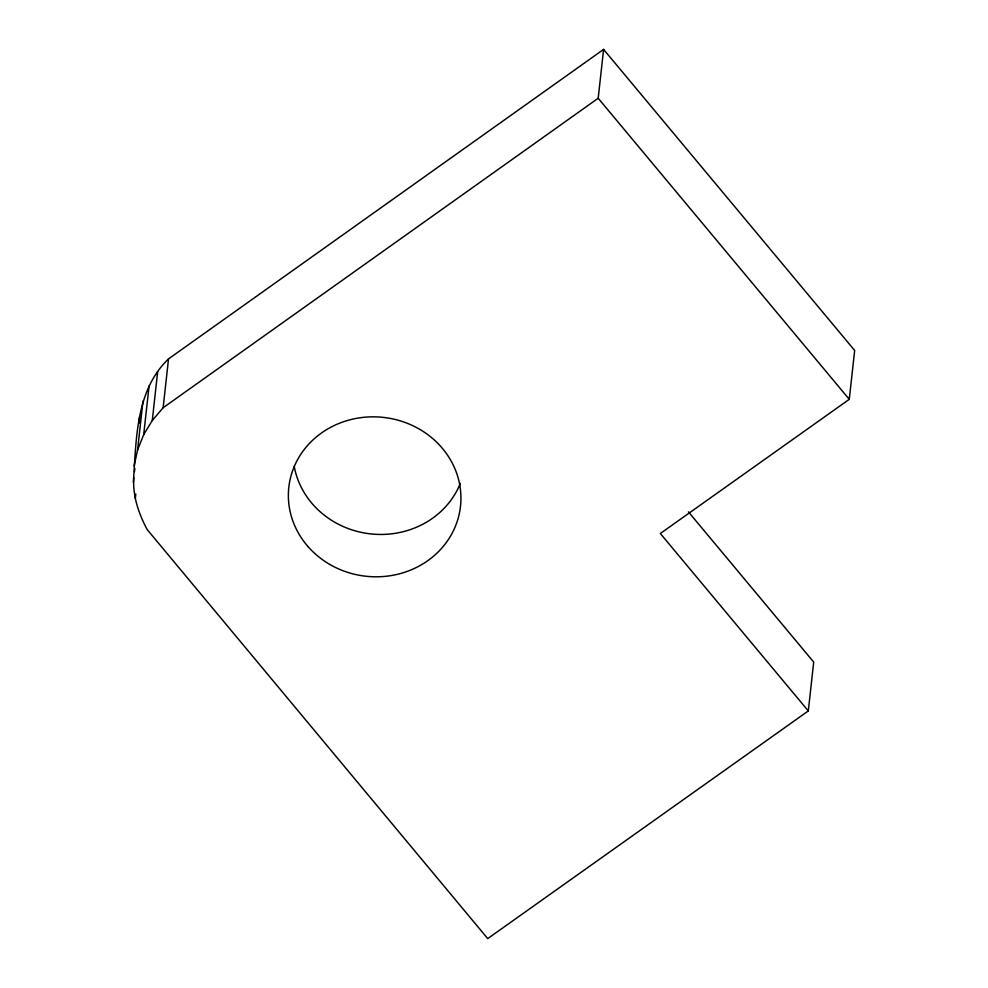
<?xml version="1.0" encoding="UTF-8"?>
<svg xmlns="http://www.w3.org/2000/svg" width="988" height="988" viewBox="0 0 988 988"><rect width="100%" height="100%" fill="white"/><g stroke="black" fill="none" stroke-linecap="round" stroke-linejoin="round"><path stroke-width="1.48" d="M133.331 482.268C136.443 439.808 135.282 390.729 168.528 358.891L603.594 49.4L854.669 350.468L849.272 399.325L660.33 533.508L808.308 710.94L487.726 938.6L147.126 529.506C138.752 513.698 132.466 495.766 133.837 477.686M139.222 423.012L139.506 417.06M134.516 471.585L134.85 468.522M134.109 465.928L137.591 449.935L142.976 401.066M135.294 498.57L135.788 493.988M137.591 449.935L143.692 434.658L149.089 385.802M143.692 434.658L152.276 420.493L157.66 371.624M152.276 420.493L163.131 407.748L168.528 358.891M849.272 399.325L598.197 98.257L603.594 49.4M808.308 710.94L813.704 662.084L688.414 511.846M163.131 407.748L598.197 98.257M460.272 483.465A86.364 79.905 6.3 0 1 371.389 533.977A86.364 79.905 6.3 0 1 294.276 466.632M308.281 546.883A86.364 79.905 6.3 0 0 455.591 525.814A86.364 79.905 6.3 0 0 360.089 417.763A86.364 79.905 6.3 0 0 308.281 546.883"/></g></svg>
